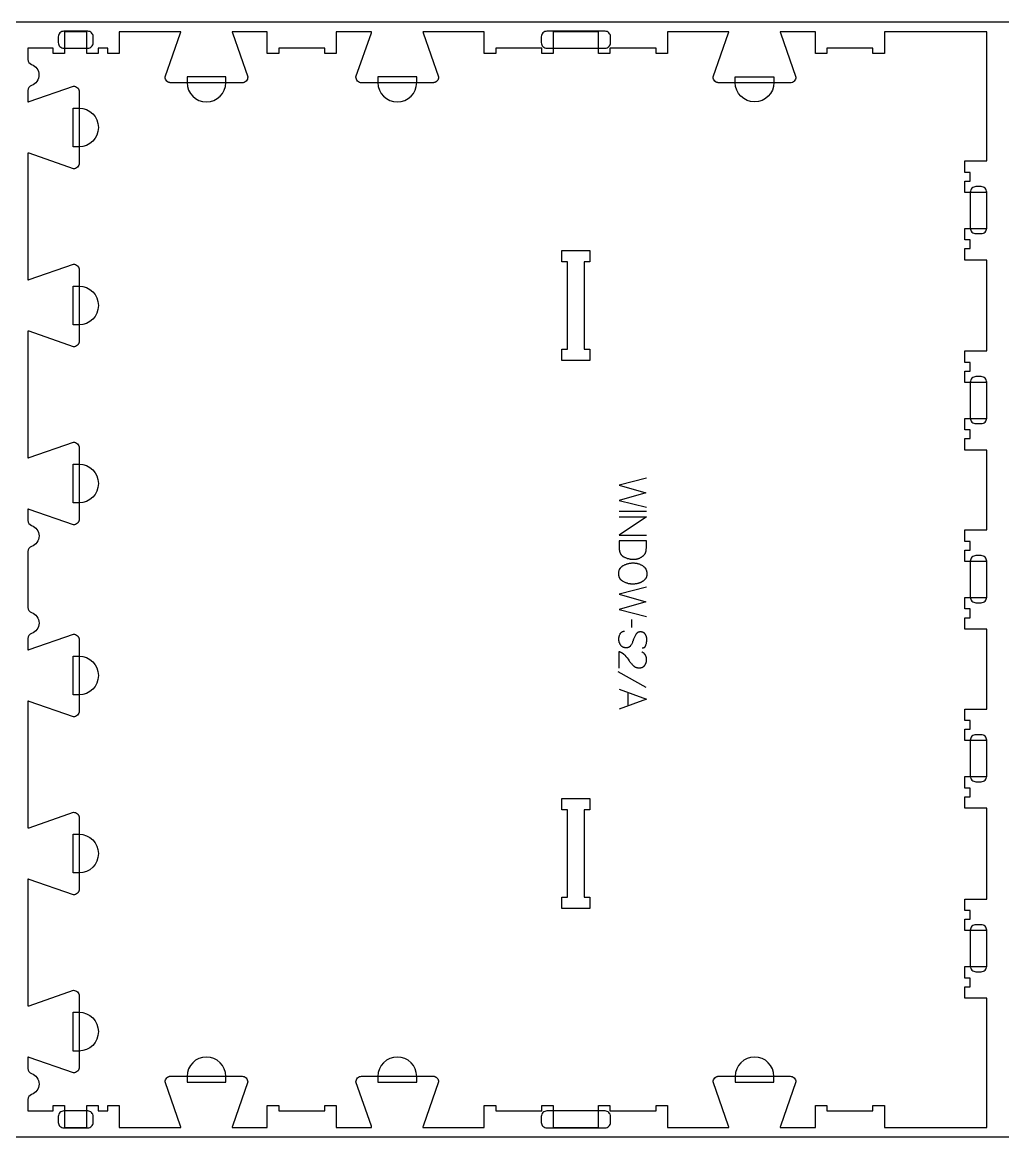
# Model space of a CAD drawing. Extents: x 0 to 4485, y 0 to 8771.
# Drawn here: x 1438 to 2512, y 2443 to 3663 of the extents above; entities that cross this region are included whole.
import ezdxf

# ---------------------------------------------------------------- set-up
doc = ezdxf.new("R2010")
doc.units = 0
for name, color, linetype in [('0_SHEET_SPRUCEPLY_2440X122', 1, 'CONTINUOUS'), ('1_ANYTOOL_1MMDEEP_LABELS_S', 2, 'CONTINUOUS'), ('3_ANYTOOL_CUTTHROUGH_INSID', 4, 'CONTINUOUS'), ('4_ANYTOOL_CUTTHROUGH_OUTSI', 5, 'CONTINUOUS'), ('5_ANYTOOL_HALF_MILL_9MM_IN', 3, 'CONTINUOUS')]:
    doc.layers.add(name, color=color, linetype=linetype)

msp = doc.modelspace()

# ---------------------------------------------------------------- linework, layer by layer
at = {"layer": '0_SHEET_SPRUCEPLY_2440X122'}
msp.add_lwpolyline([(371.7, 3662.6), (371.7, 2442.6), (2811.7, 2442.6), (2811.7, 3662.6)], close=True, dxfattribs=at)
at = {"layer": '1_ANYTOOL_1MMDEEP_LABELS_S', "color": 2}
for points in [[(2121.7, 3163.7), (2091.7, 3156), (2120.8, 3147.6), (2091.7, 3139.1), (2121.7, 3131.6)], [(2121.7, 3127.2), (2091.7, 3127.2)], [(2091.7, 3121.2), (2121.7, 3121.2), (2091.7, 3101.2), (2121.7, 3101.2)], [(2121.7, 3044.3), (2091.7, 3036.6), (2120.8, 3028.2), (2091.7, 3019.7), (2121.7, 3012.2)], [(2105.6, 3000), (2105.5, 3008.8)], [(2117.1, 2977.7), (2117.3, 2977.7), (2117.4, 2977.7), (2117.5, 2977.8), (2117.6, 2977.8), (2117.7, 2977.8), (2117.8, 2977.8), (2117.9, 2977.8), (2117.9, 2977.8), (2118, 2977.8), (2118.1, 2977.8), (2118.2, 2977.9), (2118.3, 2977.9), (2118.4, 2977.9), (2118.4, 2977.9), (2118.5, 2977.9), (2118.6, 2978), (2118.7, 2978), (2118.8, 2978), (2118.8, 2978.1), (2118.9, 2978.1), (2119, 2978.1), (2119.1, 2978.2), (2119.1, 2978.2), (2119.2, 2978.2), (2119.3, 2978.3), (2119.3, 2978.3), (2119.4, 2978.4), (2119.5, 2978.4), (2119.5, 2978.5), (2119.6, 2978.5), (2119.7, 2978.6), (2119.7, 2978.6), (2119.8, 2978.7), (2119.8, 2978.7), (2119.9, 2978.8), (2120, 2978.8), (2120, 2978.9), (2120.1, 2979), (2120.1, 2979), (2120.2, 2979.1), (2120.2, 2979.2), (2120.3, 2979.2), (2120.3, 2979.3), (2120.4, 2979.4), (2120.4, 2979.4), (2120.5, 2979.5), (2120.5, 2979.6), (2120.6, 2979.7), (2120.6, 2979.7), (2120.7, 2979.8), (2120.7, 2979.9), (2120.8, 2980.1), (2120.9, 2980.3), (2120.9, 2980.4), (2121, 2980.6), (2121.1, 2980.8), (2121.1, 2981), (2121.3, 2981.8), (2121.5, 2982.6), (2121.7, 2983.4), (2121.8, 2984.2), (2121.9, 2984.6), (2121.9, 2984.9), (2122, 2985.3), (2122, 2985.7), (2122, 2986.1), (2122, 2986.4), (2122.1, 2986.8), (2122.1, 2987.1), (2122.1, 2987.3), (2122.1, 2987.5), (2122, 2987.7), (2122, 2987.9), (2122, 2988.1), (2122, 2988.3), (2122, 2988.5), (2122, 2988.7), (2121.9, 2988.8), (2121.9, 2989), (2121.8, 2989.2), (2121.8, 2989.4), (2121.8, 2989.6), (2121.7, 2989.7), (2121.7, 2989.9), (2121.6, 2990.1), (2121.6, 2990.3), (2121.5, 2990.4), (2121.4, 2990.6), (2121.4, 2990.8), (2121.3, 2991), (2121.2, 2991.1), (2121.1, 2991.3), (2121, 2991.5), (2121, 2991.6), (2120.9, 2991.8), (2120.8, 2992), (2120.7, 2992.1), (2120.6, 2992.3), (2120.5, 2992.4), (2120.4, 2992.6), (2120.2, 2992.7), (2120.1, 2992.9), (2120, 2993), (2119.9, 2993.2), (2119.8, 2993.3), (2119.6, 2993.5), (2119.5, 2993.6), (2119.4, 2993.7), (2119.2, 2993.8), (2119.1, 2993.9), (2119, 2994.1), (2118.8, 2994.2), (2118.7, 2994.3), (2118.5, 2994.4), (2118.3, 2994.4), (2118.2, 2994.5), (2118, 2994.6), (2117.9, 2994.7), (2117.7, 2994.8), (2117.5, 2994.8), (2117.4, 2994.9), (2117.2, 2994.9), (2117, 2995), (2116.8, 2995), (2116.6, 2995.1), (2116.4, 2995.1), (2116.3, 2995.1), (2116.1, 2995.2), (2115.9, 2995.2), (2115.7, 2995.2), (2115.5, 2995.2), (2115.2, 2995.2), (2115, 2995.2), (2114.8, 2995.2), (2114.6, 2995.2), (2114.4, 2995.2), (2114.2, 2995.2), (2114, 2995.2), (2113.8, 2995.1), (2113.6, 2995.1), (2113.4, 2995.1), (2113.2, 2995), (2113.1, 2995), (2112.9, 2994.9), (2112.7, 2994.8), (2112.6, 2994.8), (2112.5, 2994.8), (2112.4, 2994.7), (2112.4, 2994.7), (2112.3, 2994.6), (2112.2, 2994.6), (2112.1, 2994.6), (2112, 2994.5), (2112, 2994.5), (2111.9, 2994.4), (2111.8, 2994.4), (2111.7, 2994.3), (2111.7, 2994.3), (2111.6, 2994.2), (2111.5, 2994.2), (2111.4, 2994.1), (2111.4, 2994.1), (2111.3, 2994), (2111.2, 2994), (2111.2, 2993.9), (2111.1, 2993.8), (2111, 2993.8), (2111, 2993.7), (2110.9, 2993.6), (2110.8, 2993.5), (2110.6, 2993.4), (2110.5, 2993.2), (2110.4, 2993.1), (2110.3, 2992.9), (2110.2, 2992.7), (2110.1, 2992.6), (2110, 2992.4), (2109.6, 2991.7), (2109.2, 2991), (2108.8, 2990.2), (2108.5, 2989.4), (2108.1, 2988.7), (2107.8, 2987.9), (2107.5, 2987.1), (2107.2, 2986.2), (2106.9, 2985.4), (2106.5, 2984.6), (2106.2, 2983.8), (2105.8, 2983), (2105.5, 2982.3), (2105.1, 2981.6), (2104.7, 2980.9), (2104.2, 2980.2), (2104.1, 2980), (2104, 2979.9), (2103.9, 2979.7), (2103.8, 2979.6), (2103.8, 2979.6), (2103.7, 2979.5), (2103.7, 2979.4), (2103.6, 2979.3), (2103.5, 2979.3), (2103.5, 2979.2), (2103.4, 2979.1), (2103.3, 2979.1), (2103.3, 2979), (2103.2, 2979), (2103.1, 2978.9), (2103, 2978.8), (2103, 2978.8), (2102.9, 2978.7), (2102.8, 2978.7), (2102.7, 2978.6), (2102.7, 2978.6), (2102.6, 2978.5), (2102.5, 2978.5), (2102.4, 2978.4), (2102.3, 2978.4), (2102.3, 2978.4), (2102.2, 2978.3), (2102.1, 2978.3), (2102, 2978.2), (2101.9, 2978.2), (2101.8, 2978.2), (2101.8, 2978.1), (2101.7, 2978.1), (2101.6, 2978.1), (2101.5, 2978), (2101.4, 2978), (2101.3, 2978), (2101.1, 2977.9), (2100.9, 2977.9), (2100.7, 2977.9), (2100.5, 2977.8), (2100.3, 2977.8), (2100.1, 2977.8), (2099.9, 2977.8), (2099.7, 2977.8), (2099.5, 2977.8), (2099.3, 2977.8), (2099, 2977.8), (2098.8, 2977.8), (2098.6, 2977.8), (2098.3, 2977.8), (2098.1, 2977.9), (2097.9, 2977.9), (2097.7, 2977.9), (2097.5, 2978), (2097.3, 2978), (2097, 2978.1), (2096.8, 2978.2), (2096.6, 2978.2), (2096.5, 2978.3), (2096.3, 2978.4), (2096.1, 2978.5), (2095.9, 2978.5), (2095.7, 2978.6), (2095.5, 2978.7), (2095.4, 2978.8), (2095.2, 2978.9), (2095, 2979), (2094.9, 2979.2), (2094.7, 2979.3), (2094.6, 2979.4), (2094.4, 2979.5), (2094.3, 2979.7), (2094.1, 2979.8), (2094, 2980), (2093.9, 2980.1), (2093.7, 2980.3), (2093.6, 2980.4), (2093.5, 2980.6), (2093.4, 2980.8), (2093.2, 2981), (2093, 2981.3), (2092.8, 2981.7), (2092.6, 2982), (2092.4, 2982.4), (2092.3, 2982.8), (2092.1, 2983.2), (2092.1, 2983.4), (2092, 2983.6), (2091.9, 2983.7), (2091.9, 2983.9), (2091.8, 2984.1), (2091.8, 2984.3), (2091.7, 2984.5), (2091.7, 2984.7), (2091.6, 2984.9), (2091.6, 2985.1), (2091.5, 2985.3), (2091.5, 2985.5), (2091.5, 2985.7), (2091.5, 2985.9), (2091.4, 2986.3), (2091.4, 2986.7), (2091.4, 2987.1), (2091.4, 2987.6), (2091.4, 2988), (2091.4, 2988.4), (2091.5, 2988.8), (2091.5, 2989.2), (2091.6, 2989.6), (2091.7, 2989.9), (2091.7, 2990.3), (2091.8, 2990.7), (2092, 2991.1), (2092.1, 2991.4), (2092.2, 2991.8), (2092.4, 2992.2), (2092.6, 2992.5), (2092.7, 2992.9), (2092.9, 2993.2), (2093, 2993.4), (2093.1, 2993.5), (2093.2, 2993.7), (2093.3, 2993.9), (2093.5, 2994), (2093.6, 2994.1), (2093.7, 2994.3), (2093.8, 2994.4), (2093.9, 2994.5), (2094.1, 2994.7), (2094.2, 2994.8), (2094.3, 2994.9), (2094.4, 2994.9), (2094.5, 2995), (2094.5, 2995), (2094.6, 2995.1), (2094.7, 2995.1), (2094.7, 2995.2), (2094.8, 2995.2), (2094.9, 2995.3), (2095, 2995.3), (2095, 2995.4), (2095.1, 2995.4), (2095.2, 2995.4), (2095.3, 2995.5), (2095.3, 2995.5), (2095.4, 2995.5), (2095.5, 2995.6), (2095.6, 2995.6), (2095.6, 2995.6), (2095.7, 2995.7), (2095.8, 2995.7), (2096, 2995.7), (2096.1, 2995.8), (2096.3, 2995.8), (2096.5, 2995.9), (2096.7, 2995.9), (2096.8, 2995.9), (2097, 2995.9), (2097.2, 2995.9), (2097.4, 2996), (2097.6, 2996)], [(2091.8, 2955.4), (2091.8, 2973.7), (2092.3, 2973.6), (2092.5, 2973.5), (2092.7, 2973.4), (2092.9, 2973.3), (2093.1, 2973.2), (2093.4, 2973.1), (2093.6, 2973), (2093.8, 2972.9), (2094, 2972.8), (2094.2, 2972.7), (2094.4, 2972.6), (2094.6, 2972.5), (2094.8, 2972.4), (2095, 2972.3), (2095.2, 2972.1), (2095.4, 2972), (2095.6, 2971.9), (2095.8, 2971.7), (2095.9, 2971.6), (2096.1, 2971.5), (2096.3, 2971.3), (2096.5, 2971.2), (2096.6, 2971), (2096.8, 2970.9), (2097, 2970.7), (2097.2, 2970.5), (2097.3, 2970.4), (2097.5, 2970.2), (2097.6, 2970), (2098, 2969.7), (2099.2, 2968.2), (2100.4, 2966.7), (2101.5, 2965.2), (2102.6, 2963.7), (2103.2, 2962.9), (2103.8, 2962.2), (2104.4, 2961.5), (2104.9, 2960.8), (2105.5, 2960.1), (2106.1, 2959.5), (2106.7, 2958.8), (2107.4, 2958.2), (2107.5, 2958.1), (2107.7, 2958), (2107.8, 2957.8), (2108, 2957.7), (2108.2, 2957.6), (2108.3, 2957.4), (2108.5, 2957.3), (2108.7, 2957.2), (2108.9, 2957.1), (2109, 2957), (2109.2, 2956.9), (2109.4, 2956.8), (2109.6, 2956.7), (2109.8, 2956.6), (2109.9, 2956.6), (2110.1, 2956.5), (2110.3, 2956.4), (2110.5, 2956.3), (2110.7, 2956.3), (2110.9, 2956.2), (2111.1, 2956.2), (2111.3, 2956.1), (2111.5, 2956.1), (2111.7, 2956), (2112, 2956), (2112.2, 2956), (2112.4, 2955.9), (2112.6, 2955.9), (2112.8, 2955.9), (2113, 2955.9), (2113.3, 2955.9), (2113.5, 2955.9), (2113.7, 2955.9), (2114, 2955.9), (2114.2, 2955.9), (2114.5, 2955.9), (2114.7, 2955.9), (2114.9, 2956), (2115.2, 2956), (2115.4, 2956), (2115.6, 2956.1), (2115.8, 2956.1), (2116, 2956.2), (2116.2, 2956.2), (2116.4, 2956.3), (2116.6, 2956.4), (2116.8, 2956.4), (2117, 2956.5), (2117.2, 2956.6), (2117.4, 2956.7), (2117.6, 2956.8), (2117.8, 2956.9), (2117.9, 2957), (2118.1, 2957.1), (2118.3, 2957.2), (2118.5, 2957.3), (2118.6, 2957.4), (2118.8, 2957.6), (2118.9, 2957.7), (2119.1, 2957.8), (2119.2, 2958), (2119.4, 2958.1), (2119.5, 2958.3), (2119.6, 2958.4), (2119.8, 2958.6), (2119.9, 2958.7), (2120, 2958.9), (2120.1, 2959.1), (2120.2, 2959.2), (2120.3, 2959.4), (2120.4, 2959.6), (2120.5, 2959.8), (2120.6, 2959.9), (2120.7, 2960.1), (2120.8, 2960.3), (2120.9, 2960.5), (2121, 2960.7), (2121.1, 2960.9), (2121.1, 2961.1), (2121.2, 2961.3), (2121.3, 2961.5), (2121.3, 2961.7), (2121.4, 2961.9), (2121.4, 2962.1), (2121.5, 2962.3), (2121.5, 2962.5), (2121.6, 2962.7), (2121.6, 2963), (2121.6, 2963.2), (2121.6, 2963.4), (2121.7, 2963.6), (2121.7, 2963.9), (2121.7, 2964.1), (2121.7, 2964.3), (2121.7, 2964.8), (2121.7, 2965.2), (2121.7, 2965.5), (2121.7, 2965.9), (2121.6, 2966.2), (2121.6, 2966.6), (2121.5, 2966.9), (2121.5, 2967.2), (2121.4, 2967.5), (2121.3, 2967.9), (2121.3, 2968), (2121.2, 2968.2), (2121.2, 2968.3), (2121.1, 2968.5), (2121.1, 2968.6), (2121, 2968.8), (2120.9, 2968.9), (2120.9, 2969.1), (2120.8, 2969.2), (2120.7, 2969.3), (2120.7, 2969.5), (2120.6, 2969.6), (2120.5, 2969.7), (2120.4, 2969.9), (2120.4, 2970), (2120.3, 2970.1), (2120.2, 2970.3), (2120.1, 2970.4), (2120, 2970.5), (2119.9, 2970.6), (2119.8, 2970.8), (2119.7, 2970.9), (2119.6, 2971), (2119.5, 2971.1), (2119.4, 2971.2), (2119.3, 2971.4), (2119.2, 2971.5), (2119.1, 2971.6), (2119, 2971.7), (2118.9, 2971.8), (2118.7, 2971.9), (2118.6, 2972), (2118.4, 2972.2), (2118.1, 2972.4), (2117.8, 2972.6), (2117.5, 2972.8), (2117.2, 2973), (2116.9, 2973.1), (2116.6, 2973.3)], [(2121.2, 2934.2), (2090.5, 2951.4)], [(2091.7, 2932.5), (2121.7, 2921.6), (2091.7, 2910.5)], [(2101.3, 2929), (2101.3, 2914.1)]]:
    msp.add_lwpolyline(points, dxfattribs=at)
for points in [[(2121.7, 3095.1), (2091.7, 3095.1), (2091.8, 3086.6), (2091.8, 3086.2), (2091.8, 3085.8), (2091.9, 3085.4), (2091.9, 3085), (2092, 3084.6), (2092, 3084.3), (2092.1, 3083.9), (2092.2, 3083.5), (2092.2, 3083.2), (2092.3, 3082.8), (2092.4, 3082.5), (2092.6, 3082.2), (2092.7, 3081.9), (2092.7, 3081.7), (2092.8, 3081.6), (2092.9, 3081.4), (2093, 3081.3), (2093, 3081.1), (2093.1, 3081), (2093.2, 3080.8), (2093.3, 3080.7), (2093.3, 3080.5), (2093.4, 3080.4), (2093.5, 3080.3), (2093.6, 3080.1), (2093.7, 3080), (2093.8, 3079.9), (2093.9, 3079.7), (2094, 3079.6), (2094.1, 3079.5), (2094.2, 3079.4), (2094.3, 3079.3), (2094.4, 3079.1), (2094.5, 3079), (2094.7, 3078.9), (2094.8, 3078.8), (2094.9, 3078.7), (2095, 3078.6), (2095.1, 3078.5), (2095.3, 3078.4), (2095.4, 3078.3), (2095.5, 3078.2), (2095.7, 3078.1), (2095.8, 3078), (2095.9, 3077.9), (2096.2, 3077.7), (2096.5, 3077.5), (2096.8, 3077.3), (2097.4, 3077), (2098.1, 3076.7), (2098.7, 3076.5), (2099.3, 3076.2), (2100, 3076), (2100.6, 3075.7), (2101.3, 3075.6), (2101.9, 3075.4), (2102.6, 3075.2), (2103.3, 3075.1), (2103.9, 3075), (2104.6, 3074.9), (2105.3, 3074.8), (2106, 3074.8), (2106.7, 3074.7), (2107.4, 3074.7), (2108, 3074.7), (2108.6, 3074.8), (2109.2, 3074.8), (2109.8, 3074.9), (2110.3, 3075), (2110.6, 3075), (2110.9, 3075.1), (2111.2, 3075.1), (2111.5, 3075.2), (2111.7, 3075.3), (2112, 3075.3), (2112.3, 3075.4), (2112.6, 3075.5), (2112.8, 3075.6), (2113.1, 3075.7), (2113.4, 3075.8), (2113.6, 3075.9), (2113.9, 3076), (2114.2, 3076.1), (2114.7, 3076.4), (2115.2, 3076.6), (2115.7, 3076.9), (2116.2, 3077.2), (2116.5, 3077.4), (2116.8, 3077.6), (2117.1, 3077.8), (2117.4, 3078), (2117.7, 3078.2), (2117.9, 3078.4), (2118.2, 3078.6), (2118.4, 3078.9), (2118.7, 3079.1), (2118.9, 3079.3), (2119.1, 3079.5), (2119.3, 3079.8), (2119.5, 3080), (2119.7, 3080.2), (2119.9, 3080.5), (2120, 3080.7), (2120.2, 3081), (2120.3, 3081.2), (2120.5, 3081.5), (2120.6, 3081.7), (2120.7, 3082), (2120.8, 3082.3), (2120.9, 3082.5), (2121, 3082.8), (2121.1, 3083.1), (2121.2, 3083.4), (2121.3, 3083.7), (2121.3, 3083.9), (2121.4, 3084.2), (2121.4, 3084.5), (2121.4, 3084.8), (2121.4, 3085.1), (2121.5, 3087.6), (2121.6, 3090), (2121.7, 3092.6)], [(2122.1, 3058.7), (2122.1, 3058.3), (2122, 3057.9), (2122, 3057.6), (2122, 3057.2), (2121.9, 3057), (2121.9, 3056.9), (2121.9, 3056.7), (2121.9, 3056.5), (2121.8, 3056.4), (2121.8, 3056.2), (2121.7, 3056), (2121.7, 3055.9), (2121.6, 3055.7), (2121.6, 3055.6), (2121.5, 3055.4), (2121.5, 3055.3), (2121.4, 3055.1), (2121.4, 3055), (2121.3, 3054.8), (2121.2, 3054.7), (2121.2, 3054.5), (2121.1, 3054.4), (2121, 3054.2), (2120.9, 3054.1), (2120.8, 3054), (2120.8, 3053.8), (2120.7, 3053.7), (2120.6, 3053.6), (2120.4, 3053.3), (2120.2, 3053), (2120, 3052.8), (2119.8, 3052.6), (2119.6, 3052.3), (2119.4, 3052.1), (2119.1, 3051.9), (2118.9, 3051.6), (2118.7, 3051.4), (2118.4, 3051.2), (2118.2, 3051), (2117.9, 3050.8), (2117.7, 3050.6), (2117.4, 3050.5), (2117.1, 3050.3), (2116.8, 3050.1), (2116.5, 3049.9), (2116.3, 3049.8), (2116, 3049.6), (2115.7, 3049.5), (2115.4, 3049.3), (2115.1, 3049.2), (2114.8, 3049.1), (2114.4, 3048.9), (2114.1, 3048.8), (2113.8, 3048.7), (2113.5, 3048.6), (2113.2, 3048.5), (2112.8, 3048.4), (2112.5, 3048.3), (2112.2, 3048.2), (2111.8, 3048.1), (2111.1, 3048), (2110.5, 3047.9), (2109.8, 3047.8), (2109.1, 3047.7), (2108.5, 3047.6), (2107.8, 3047.6), (2107.2, 3047.5), (2106.5, 3047.5), (2105.9, 3047.5), (2105.3, 3047.6), (2104.6, 3047.6), (2104, 3047.7), (2103.4, 3047.8), (2102.7, 3047.9), (2102.1, 3048), (2101.4, 3048.2), (2100.8, 3048.4), (2100.2, 3048.6), (2099.5, 3048.8), (2098.9, 3049.1), (2098.3, 3049.3), (2097.6, 3049.6), (2097, 3049.9), (2096.3, 3050.3), (2096, 3050.5), (2095.7, 3050.6), (2095.4, 3050.8), (2095.2, 3051), (2094.9, 3051.2), (2094.6, 3051.4), (2094.4, 3051.6), (2094.1, 3051.9), (2094, 3052), (2093.9, 3052.1), (2093.8, 3052.2), (2093.7, 3052.3), (2093.6, 3052.4), (2093.4, 3052.6), (2093.3, 3052.7), (2093.2, 3052.8), (2093.1, 3052.9), (2093, 3053.1), (2093, 3053.2), (2092.9, 3053.3), (2092.8, 3053.4), (2092.7, 3053.6), (2092.6, 3053.7), (2092.5, 3053.8), (2092.4, 3054), (2092.4, 3054.1), (2092.3, 3054.3), (2092.2, 3054.4), (2092.2, 3054.5), (2092.1, 3054.7), (2092, 3054.8), (2092, 3055), (2091.9, 3055.1), (2091.9, 3055.3), (2091.8, 3055.4), (2091.7, 3055.6), (2091.7, 3055.9), (2091.6, 3056.2), (2091.5, 3056.5), (2091.4, 3056.9), (2091.4, 3057.2), (2091.3, 3057.6), (2091.3, 3057.9), (2091.3, 3058.3), (2091.3, 3058.6), (2091.2, 3059), (2091.3, 3059.4), (2091.3, 3059.8), (2091.3, 3060.1), (2091.3, 3060.5), (2091.4, 3060.8), (2091.4, 3061.2), (2091.5, 3061.5), (2091.6, 3061.9), (2091.7, 3062.2), (2091.8, 3062.5), (2091.8, 3062.7), (2091.9, 3062.8), (2091.9, 3063), (2092, 3063.1), (2092, 3063.3), (2092.1, 3063.5), (2092.2, 3063.6), (2092.2, 3063.7), (2092.3, 3063.9), (2092.4, 3064), (2092.5, 3064.2), (2092.5, 3064.3), (2092.6, 3064.5), (2092.7, 3064.6), (2092.8, 3064.7), (2092.9, 3064.9), (2093, 3065), (2093.1, 3065.1), (2093.2, 3065.3), (2093.3, 3065.4), (2093.4, 3065.5), (2093.5, 3065.6), (2093.6, 3065.8), (2093.7, 3065.9), (2093.8, 3066), (2093.9, 3066.1), (2094, 3066.2), (2094.2, 3066.3), (2094.3, 3066.5), (2094.4, 3066.6), (2094.7, 3066.8), (2094.9, 3067), (2095.2, 3067.2), (2095.5, 3067.4), (2095.8, 3067.6), (2096.1, 3067.8), (2096.4, 3067.9), (2097.1, 3068.3), (2097.7, 3068.6), (2098.4, 3068.9), (2099, 3069.1), (2099.7, 3069.4), (2100.3, 3069.6), (2101, 3069.8), (2101.6, 3070), (2102.3, 3070.2), (2102.9, 3070.3), (2103.6, 3070.4), (2104.2, 3070.5), (2104.9, 3070.6), (2105.5, 3070.7), (2106.2, 3070.7), (2106.8, 3070.7), (2107.5, 3070.7), (2108.2, 3070.7), (2108.9, 3070.6), (2109.6, 3070.5), (2110.3, 3070.4), (2110.9, 3070.3), (2111.6, 3070.1), (2112.2, 3070), (2112.9, 3069.8), (2113.5, 3069.6), (2114.2, 3069.3), (2114.8, 3069.1), (2115.4, 3068.8), (2116, 3068.5), (2116.6, 3068.2), (2117.2, 3067.8), (2117.5, 3067.6), (2117.8, 3067.4), (2118.1, 3067.2), (2118.4, 3067), (2118.6, 3066.8), (2118.9, 3066.6), (2119.1, 3066.4), (2119.4, 3066.2), (2119.5, 3066), (2119.6, 3065.9), (2119.7, 3065.8), (2119.8, 3065.7), (2119.9, 3065.5), (2120, 3065.4), (2120.1, 3065.3), (2120.2, 3065.2), (2120.3, 3065), (2120.4, 3064.9), (2120.5, 3064.8), (2120.5, 3064.6), (2120.6, 3064.5), (2120.7, 3064.4), (2120.8, 3064.2), (2120.9, 3064.1), (2120.9, 3063.9), (2121, 3063.8), (2121.1, 3063.5), (2121.3, 3063.2), (2121.4, 3062.9), (2121.5, 3062.6), (2121.6, 3062.2), (2121.7, 3061.9), (2121.8, 3061.6), (2121.8, 3061.2), (2121.9, 3060.9), (2121.9, 3060.5), (2122, 3060.2), (2122, 3059.8), (2122, 3059.4), (2122.1, 3059)]]:
    msp.add_lwpolyline(points, close=True, dxfattribs=at)
at = {"layer": '3_ANYTOOL_CUTTHROUGH_INSID', "color": 4}
for points in [[(2059.4, 3292.3), (2029.1, 3292.3), (2029.1, 3304.8), (2035.1, 3304.8), (2035.1, 3400.3), (2029.1, 3400.3), (2029.1, 3412.8), (2059.6, 3412.8), (2059.6, 3400.3), (2053.6, 3400.3), (2053.6, 3304.8), (2059.6, 3304.8), (2059.6, 3292.3)], [(2029.1, 2800.3), (2029.1, 2812.8), (2059.6, 2812.8), (2059.6, 2800.3), (2053.6, 2800.3), (2053.6, 2704.8), (2059.6, 2704.8), (2059.6, 2692.3), (2029.1, 2692.3), (2029.1, 2704.8), (2035.1, 2704.8), (2035.1, 2800.3)]]:
    msp.add_lwpolyline(points, close=True, dxfattribs=at)
at = {"layer": '4_ANYTOOL_CUTTHROUGH_OUTSI', "color": 5}
msp.add_lwpolyline([(1600.9, 3596.3), (1600.8, 3596.3), (1600.6, 3596.3), (1600.5, 3596.4), (1600.3, 3596.4), (1600.2, 3596.4), (1600, 3596.4), (1599.9, 3596.4), (1599.7, 3596.5), (1599.6, 3596.5), (1599.4, 3596.5), (1599.3, 3596.6), (1599.1, 3596.6), (1599, 3596.7), (1598.8, 3596.7), (1598.7, 3596.8), (1598.5, 3596.8), (1598.4, 3596.9), (1598.3, 3596.9), (1598.1, 3597), (1598, 3597.1), (1597.8, 3597.2), (1597.7, 3597.2), (1597.6, 3597.3), (1597.5, 3597.4), (1597.3, 3597.5), (1597.2, 3597.6), (1597.1, 3597.7), (1597, 3597.8), (1596.8, 3597.9), (1596.7, 3598), (1596.6, 3598.1), (1596.5, 3598.2, -0.198912), (1594.7, 3602.6), (1594.7, 3602.6), (1594.7, 3602.7), (1611.6, 3651), (1611.6, 3651, 0.061485), (1611.8, 3652.3), (1544.6, 3652.3), (1544.6, 3628.3), (1532.1, 3628.3), (1532.1, 3634.3), (1521.6, 3634.3), (1521.6, 3628.3), (1509.1, 3628.3), (1509.1, 3652.3), (1484.6, 3652.3), (1484.6, 3628.3), (1472.1, 3628.3), (1472.1, 3634.3), (1444.6, 3634.3), (1444.6, 3621.9), (1444.6, 3621.9, 0.317837), (1448.5, 3616.5, -0.317837), (1456.6, 3605, -0.317837), (1448.5, 3593.4, 0.317837), (1444.6, 3588), (1444.6, 3575.6, 0.061485), (1446, 3575.8), (1494.3, 3592.7), (1494.4, 3592.7), (1494.4, 3592.7, -0.198912), (1498.8, 3590.9), (1498.9, 3590.8), (1499, 3590.7), (1499.1, 3590.6), (1499.2, 3590.5), (1499.3, 3590.3), (1499.4, 3590.2), (1499.5, 3590.1), (1499.6, 3590), (1499.7, 3589.8), (1499.7, 3589.7), (1499.8, 3589.6), (1499.9, 3589.4), (1500, 3589.3), (1500, 3589.2), (1500.1, 3589), (1500.2, 3588.9), (1500.2, 3588.7), (1500.3, 3588.6), (1500.3, 3588.4), (1500.4, 3588.3), (1500.4, 3588.2), (1500.5, 3588), (1500.5, 3587.9), (1500.5, 3587.7), (1500.5, 3587.5), (1500.6, 3587.4), (1500.6, 3587.2), (1500.6, 3587.1), (1500.6, 3586.9), (1500.6, 3586.8), (1500.6, 3586.6), (1500.6, 3586.5), (1500.6, 3508.5, -0.414214), (1494.4, 3502.2), (1494.3, 3502.2), (1494.3, 3502.3), (1446, 3519.2), (1446, 3519.2, 0.061485), (1444.6, 3519.4), (1444.6, 3380.7, 0.061485), (1446, 3380.9), (1494.3, 3397.8), (1494.4, 3397.8), (1494.4, 3397.8, -0.198912), (1498.8, 3396), (1498.9, 3395.9), (1499, 3395.8), (1499.1, 3395.7), (1499.2, 3395.6), (1499.3, 3395.4), (1499.4, 3395.3), (1499.5, 3395.2), (1499.6, 3395.1), (1499.7, 3394.9), (1499.7, 3394.8), (1499.8, 3394.7), (1499.9, 3394.5), (1500, 3394.4), (1500, 3394.3), (1500.1, 3394.1), (1500.2, 3394), (1500.2, 3393.8), (1500.3, 3393.7), (1500.3, 3393.5), (1500.4, 3393.4), (1500.4, 3393.3), (1500.5, 3393.1), (1500.5, 3393), (1500.5, 3392.8), (1500.5, 3392.6), (1500.6, 3392.5), (1500.6, 3392.3), (1500.6, 3392.2), (1500.6, 3392), (1500.6, 3391.9), (1500.6, 3391.7), (1500.6, 3391.6), (1500.6, 3313.6), (1500.6, 3313.4), (1500.6, 3313.3), (1500.6, 3313.1), (1500.6, 3313), (1500.6, 3312.8), (1500.6, 3312.7), (1500.5, 3312.5), (1500.5, 3312.4), (1500.5, 3312.2), (1500.5, 3312.1), (1500.4, 3311.9), (1500.4, 3311.8), (1500.3, 3311.6), (1500.3, 3311.5), (1500.2, 3311.3), (1500.2, 3311.2), (1500.1, 3311.1), (1500, 3310.9), (1500, 3310.8), (1499.9, 3310.6), (1499.8, 3310.5), (1499.7, 3310.4), (1499.7, 3310.2), (1499.6, 3310.1), (1499.5, 3310), (1499.4, 3309.9), (1499.3, 3309.7), (1499.2, 3309.6), (1499.1, 3309.5), (1499, 3309.4), (1498.9, 3309.3), (1498.8, 3309.2, -0.198912), (1494.4, 3307.3), (1494.3, 3307.3), (1494.3, 3307.4), (1446, 3324.3), (1446, 3324.3, 0.061485), (1444.6, 3324.5), (1444.6, 3185.8, 0.061485), (1446, 3186), (1494.3, 3202.9), (1494.4, 3202.9), (1494.4, 3202.9, -0.414214), (1500.6, 3196.7), (1500.6, 3118.7), (1500.6, 3118.5), (1500.6, 3118.4), (1500.6, 3118.2), (1500.6, 3118.1), (1500.6, 3117.9), (1500.6, 3117.8), (1500.5, 3117.6), (1500.5, 3117.5), (1500.5, 3117.3), (1500.5, 3117.2), (1500.4, 3117), (1500.4, 3116.9), (1500.3, 3116.7), (1500.3, 3116.6), (1500.2, 3116.4), (1500.2, 3116.3), (1500.1, 3116.2), (1500, 3116), (1500, 3115.9), (1499.9, 3115.7), (1499.8, 3115.6), (1499.7, 3115.5), (1499.7, 3115.3), (1499.6, 3115.2), (1499.5, 3115.1), (1499.4, 3115), (1499.3, 3114.8), (1499.2, 3114.7), (1499.1, 3114.6), (1499, 3114.5), (1498.9, 3114.4), (1498.8, 3114.3, -0.198912), (1494.4, 3112.4), (1494.3, 3112.4), (1494.3, 3112.5), (1446, 3129.4), (1446, 3129.4, 0.061485), (1444.6, 3129.6), (1444.6, 3117.2, 0.317837), (1448.5, 3111.8, -0.707107), (1448.5, 3088.7, 0.317837), (1444.6, 3083.2), (1444.6, 3021.9, 0.317837), (1448.5, 3016.5, -0.707107), (1448.5, 2993.4, 0.317837), (1444.6, 2988), (1444.6, 2975.6, 0.061485), (1446, 2975.8), (1494.3, 2992.7), (1494.4, 2992.7), (1494.4, 2992.7, -0.198912), (1498.8, 2990.9), (1498.9, 2990.8), (1499, 2990.7), (1499.1, 2990.6), (1499.2, 2990.5), (1499.3, 2990.3), (1499.4, 2990.2), (1499.5, 2990.1), (1499.6, 2990), (1499.7, 2989.8), (1499.7, 2989.7), (1499.8, 2989.6), (1499.9, 2989.4), (1500, 2989.3), (1500, 2989.2), (1500.1, 2989), (1500.2, 2988.9), (1500.2, 2988.7), (1500.3, 2988.6), (1500.3, 2988.4), (1500.4, 2988.3), (1500.4, 2988.2), (1500.5, 2988), (1500.5, 2987.9), (1500.5, 2987.7), (1500.5, 2987.5), (1500.6, 2987.4), (1500.6, 2987.2), (1500.6, 2987.1), (1500.6, 2986.9), (1500.6, 2986.8), (1500.6, 2986.6), (1500.6, 2986.5), (1500.6, 2908.5, -0.414214), (1494.4, 2902.2), (1494.3, 2902.2), (1494.3, 2902.3), (1446, 2919.2), (1446, 2919.2, 0.061485), (1444.6, 2919.4), (1444.6, 2780.7, 0.061485), (1446, 2780.9), (1494.3, 2797.8), (1494.4, 2797.8), (1494.4, 2797.8, -0.198912), (1498.8, 2796), (1498.9, 2795.9), (1499, 2795.8), (1499.1, 2795.7), (1499.2, 2795.6), (1499.3, 2795.4), (1499.4, 2795.3), (1499.5, 2795.2), (1499.6, 2795.1), (1499.7, 2794.9), (1499.7, 2794.8), (1499.8, 2794.7), (1499.9, 2794.5), (1500, 2794.4), (1500, 2794.3), (1500.1, 2794.1), (1500.2, 2794), (1500.2, 2793.8), (1500.3, 2793.7), (1500.3, 2793.5), (1500.4, 2793.4), (1500.4, 2793.3), (1500.5, 2793.1), (1500.5, 2793), (1500.5, 2792.8), (1500.5, 2792.6), (1500.6, 2792.5), (1500.6, 2792.3), (1500.6, 2792.2), (1500.6, 2792), (1500.6, 2791.9), (1500.6, 2791.7), (1500.6, 2791.6), (1500.6, 2713.6), (1500.6, 2713.4), (1500.6, 2713.3), (1500.6, 2713.1), (1500.6, 2713), (1500.6, 2712.8), (1500.6, 2712.7), (1500.5, 2712.5), (1500.5, 2712.4), (1500.5, 2712.2), (1500.5, 2712.1), (1500.4, 2711.9), (1500.4, 2711.8), (1500.3, 2711.6), (1500.3, 2711.5), (1500.2, 2711.3), (1500.2, 2711.2), (1500.1, 2711.1), (1500, 2710.9), (1500, 2710.8), (1499.9, 2710.6), (1499.8, 2710.5), (1499.7, 2710.4), (1499.7, 2710.2), (1499.6, 2710.1), (1499.5, 2710), (1499.4, 2709.9), (1499.3, 2709.7), (1499.2, 2709.6), (1499.1, 2709.5), (1499, 2709.4), (1498.9, 2709.3), (1498.8, 2709.2, -0.198912), (1494.4, 2707.3), (1494.3, 2707.3), (1494.3, 2707.4), (1446, 2724.3), (1446, 2724.3, 0.061485), (1444.6, 2724.5), (1444.6, 2585.8, 0.061485), (1446, 2586), (1494.3, 2602.9), (1494.4, 2602.9), (1494.4, 2602.9, -0.414214), (1500.6, 2596.7), (1500.6, 2518.7), (1500.6, 2518.5), (1500.6, 2518.4), (1500.6, 2518.2), (1500.6, 2518.1), (1500.6, 2517.9), (1500.6, 2517.8), (1500.5, 2517.6), (1500.5, 2517.5), (1500.5, 2517.3), (1500.5, 2517.2), (1500.4, 2517), (1500.4, 2516.9), (1500.3, 2516.7), (1500.3, 2516.6), (1500.2, 2516.4), (1500.2, 2516.3), (1500.1, 2516.2), (1500, 2516), (1500, 2515.9), (1499.9, 2515.7), (1499.8, 2515.6), (1499.7, 2515.5), (1499.7, 2515.3), (1499.6, 2515.2), (1499.5, 2515.1), (1499.4, 2515), (1499.3, 2514.8), (1499.2, 2514.7), (1499.1, 2514.6), (1499, 2514.5), (1498.9, 2514.4), (1498.8, 2514.3, -0.198912), (1494.4, 2512.4), (1494.3, 2512.4), (1494.3, 2512.5), (1446, 2529.4), (1446, 2529.4, 0.061485), (1444.6, 2529.6), (1444.6, 2517.2, 0.317837), (1448.5, 2511.8, -0.707107), (1448.5, 2488.7, 0.317837), (1444.6, 2483.2), (1444.6, 2470.8), (1472.1, 2470.8), (1472.1, 2476.8), (1484.6, 2476.8), (1484.6, 2452.8), (1509.1, 2452.8), (1509.1, 2476.8), (1521.6, 2476.8), (1521.6, 2470.8), (1532.1, 2470.8), (1532.1, 2476.8), (1544.6, 2476.8), (1544.6, 2452.8), (1611.8, 2452.8), (1611.8, 2452.8, 0.061485), (1611.6, 2454.2), (1594.7, 2502.5), (1594.7, 2502.6), (1594.7, 2502.6), (1594.7, 2502.6, -0.198912), (1596.5, 2507), (1596.6, 2507.1), (1596.7, 2507.2), (1596.8, 2507.3), (1597, 2507.4), (1597.1, 2507.5), (1597.2, 2507.6), (1597.3, 2507.7), (1597.5, 2507.8), (1597.6, 2507.9), (1597.7, 2507.9), (1597.8, 2508), (1598, 2508.1), (1598.1, 2508.2), (1598.3, 2508.2), (1598.4, 2508.3), (1598.5, 2508.4), (1598.7, 2508.4), (1598.8, 2508.5), (1599, 2508.5), (1599.1, 2508.6), (1599.3, 2508.6), (1599.4, 2508.7), (1599.6, 2508.7), (1599.7, 2508.7), (1599.9, 2508.8), (1600, 2508.8), (1600.2, 2508.8), (1600.3, 2508.8), (1600.5, 2508.8), (1600.6, 2508.8), (1600.8, 2508.8), (1600.9, 2508.8), (1678.9, 2508.8, -0.414214), (1685.2, 2502.6), (1685.2, 2502.6), (1685.2, 2502.5), (1668.3, 2454.2), (1668.3, 2454.2, 0.061485), (1668, 2452.8), (1706.6, 2452.8), (1706.6, 2476.6), (1706.6, 2476.8), (1719.1, 2476.8), (1719.1, 2470.8), (1769.6, 2470.8), (1769.6, 2476.8), (1782.1, 2476.8), (1782.1, 2476.6), (1782.1, 2452.8), (1820.7, 2452.8), (1820.7, 2452.8, 0.061485), (1820.5, 2454.2), (1803.6, 2502.5), (1803.6, 2502.6), (1803.6, 2502.6), (1803.6, 2502.6, -0.414214), (1809.8, 2508.8), (1887.8, 2508.8), (1888, 2508.8), (1888.1, 2508.8), (1888.3, 2508.8), (1888.4, 2508.8), (1888.6, 2508.8), (1888.7, 2508.8), (1888.9, 2508.8), (1889, 2508.7), (1889.2, 2508.7), (1889.4, 2508.7), (1889.5, 2508.6), (1889.6, 2508.6), (1889.8, 2508.5), (1889.9, 2508.5), (1890.1, 2508.4), (1890.2, 2508.4), (1890.4, 2508.3), (1890.5, 2508.2), (1890.7, 2508.2), (1890.8, 2508.1), (1890.9, 2508), (1891.1, 2507.9), (1891.2, 2507.9), (1891.3, 2507.8), (1891.5, 2507.7), (1891.6, 2507.6), (1891.7, 2507.5), (1891.8, 2507.4), (1891.9, 2507.3), (1892, 2507.2), (1892.2, 2507.1), (1892.3, 2507, -0.198912), (1894.1, 2502.6), (1894.1, 2502.6), (1894.1, 2502.5), (1877.2, 2454.2), (1877.2, 2454.2, 0.061485), (1876.9, 2452.8), (1944.1, 2452.8), (1944.1, 2476.8), (1956.6, 2476.8), (1956.6, 2470.8), (2007.1, 2470.8), (2007.1, 2476.8), (2019.6, 2476.8), (2019.6, 2452.8), (2069.1, 2452.8), (2069.1, 2476.8), (2081.6, 2476.8), (2081.6, 2470.8), (2132.1, 2470.8), (2132.1, 2476.8), (2144.6, 2476.8), (2144.6, 2452.8), (2211.8, 2452.8), (2211.8, 2452.8, 0.061485), (2211.6, 2454.2), (2194.7, 2502.6), (2194.7, 2502.6), (2194.7, 2502.6, -0.198912), (2196.5, 2507), (2196.6, 2507.1), (2196.7, 2507.2), (2196.8, 2507.3), (2197, 2507.4), (2197.1, 2507.5), (2197.2, 2507.6), (2197.3, 2507.7), (2197.5, 2507.8), (2197.6, 2507.9), (2197.7, 2507.9), (2197.8, 2508), (2198, 2508.1), (2198.1, 2508.2), (2198.3, 2508.2), (2198.4, 2508.3), (2198.5, 2508.4), (2198.7, 2508.4), (2198.8, 2508.5), (2199, 2508.5), (2199.1, 2508.6), (2199.3, 2508.6), (2199.4, 2508.7), (2199.6, 2508.7), (2199.7, 2508.7), (2199.9, 2508.8), (2200, 2508.8), (2200.2, 2508.8), (2200.3, 2508.8), (2200.5, 2508.8), (2200.6, 2508.8), (2200.8, 2508.8), (2200.9, 2508.8), (2278.9, 2508.8, -0.414214), (2285.2, 2502.6), (2285.2, 2502.6), (2285.2, 2502.5), (2268.3, 2454.2), (2268.3, 2454.2, 0.061485), (2268, 2452.8), (2306.6, 2452.8), (2306.6, 2476.8), (2319.1, 2476.8), (2319.1, 2470.8), (2369.6, 2470.8), (2369.6, 2476.8), (2382.1, 2476.8), (2382.1, 2452.8), (2494.1, 2452.8), (2494.1, 2594.3), (2470.1, 2594.3), (2470.1, 2606.8), (2476.1, 2606.8), (2476.1, 2616.3), (2470.1, 2616.3), (2470.1, 2628.8), (2494.1, 2628.8), (2494.1, 2668.3), (2470.1, 2668.3), (2470.1, 2680.8), (2476.1, 2680.8), (2476.1, 2690.3), (2470.1, 2690.3), (2470.1, 2702.8), (2494.1, 2702.8), (2494.1, 2802.3), (2470.1, 2802.3), (2470.1, 2814.8), (2476.1, 2814.8), (2476.1, 2824.3), (2470.1, 2824.3), (2470.1, 2836.8), (2494.1, 2836.8), (2494.1, 2876.3), (2470.1, 2876.3), (2470.1, 2888.8), (2476.1, 2888.8), (2476.1, 2898.3), (2470.1, 2898.3), (2470.1, 2910.8), (2494.1, 2910.8), (2494.1, 2998.3), (2470.1, 2998.3), (2470.1, 3010.8), (2476.1, 3010.8), (2476.1, 3020.3), (2470.1, 3020.3), (2470.1, 3032.8), (2494.1, 3032.8), (2494.1, 3072.3), (2470.1, 3072.3), (2470.1, 3084.8), (2476.1, 3084.8), (2476.1, 3094.3), (2470.1, 3094.3), (2470.1, 3106.8), (2494.1, 3106.8), (2494.1, 3194.3), (2470.1, 3194.3), (2470.1, 3206.8), (2476.1, 3206.8), (2476.1, 3216.3), (2470.1, 3216.3), (2470.1, 3228.8), (2494.1, 3228.8), (2494.1, 3268.3), (2470.1, 3268.3), (2470.1, 3280.8), (2476.1, 3280.8), (2476.1, 3290.3), (2470.1, 3290.3), (2470.1, 3302.8), (2494.1, 3302.8), (2494.1, 3402.3), (2470.1, 3402.3), (2470.1, 3414.8), (2476.1, 3414.8), (2476.1, 3424.3), (2470.1, 3424.3), (2470.1, 3436.8), (2494.1, 3436.8), (2494.1, 3476.3), (2470.1, 3476.3), (2470.1, 3488.8), (2476.1, 3488.8), (2476.1, 3498.3), (2470.1, 3498.3), (2470.1, 3510.8), (2494.1, 3510.8), (2494.1, 3652.3), (2382.1, 3652.3), (2382.1, 3628.3), (2369.6, 3628.3), (2369.6, 3634.3), (2319.1, 3634.3), (2319.1, 3628.3), (2306.6, 3628.3), (2306.6, 3652.3), (2268, 3652.3), (2268, 3652.3, 0.061485), (2268.3, 3651), (2285.2, 3602.6), (2285.2, 3602.6), (2285.2, 3602.6, -0.414214), (2278.9, 3596.3), (2200.9, 3596.3), (2200.8, 3596.3), (2200.6, 3596.3), (2200.5, 3596.4), (2200.3, 3596.4), (2200.2, 3596.4), (2200, 3596.4), (2199.9, 3596.4), (2199.7, 3596.5), (2199.6, 3596.5), (2199.4, 3596.5), (2199.3, 3596.6), (2199.1, 3596.6), (2199, 3596.7), (2198.8, 3596.7), (2198.7, 3596.8), (2198.5, 3596.8), (2198.4, 3596.9), (2198.3, 3596.9), (2198.1, 3597), (2198, 3597.1), (2197.8, 3597.2), (2197.7, 3597.2), (2197.6, 3597.3), (2197.5, 3597.4), (2197.3, 3597.5), (2197.2, 3597.6), (2197.1, 3597.7), (2197, 3597.8), (2196.8, 3597.9), (2196.7, 3598), (2196.6, 3598.1), (2196.5, 3598.2, -0.198912), (2194.7, 3602.6), (2194.7, 3602.6), (2194.7, 3602.7), (2211.6, 3651), (2211.6, 3651, 0.061485), (2211.8, 3652.3), (2194.4, 3652.3), (2144.6, 3652.3), (2144.6, 3628.3), (2132.1, 3628.3), (2132.1, 3634.3), (2081.6, 3634.3), (2081.6, 3628.3), (2069.1, 3628.3), (2069.1, 3652.3), (2019.6, 3652.3), (2019.6, 3628.3), (2007.1, 3628.3), (2007.1, 3634.3), (1956.6, 3634.3), (1956.6, 3628.3), (1944.1, 3628.3), (1944.1, 3652.3), (1894.4, 3652.3), (1876.9, 3652.3), (1876.9, 3652.3, 0.061485), (1877.2, 3651), (1894.1, 3602.7), (1894.1, 3602.6), (1894.1, 3602.6), (1894.1, 3602.6, -0.198912), (1892.3, 3598.2), (1892.2, 3598.1), (1892, 3598), (1891.9, 3597.9), (1891.8, 3597.8), (1891.7, 3597.7), (1891.6, 3597.6), (1891.5, 3597.5), (1891.3, 3597.4), (1891.2, 3597.3), (1891.1, 3597.2), (1890.9, 3597.2), (1890.8, 3597.1), (1890.7, 3597), (1890.5, 3596.9), (1890.4, 3596.9), (1890.2, 3596.8), (1890.1, 3596.8), (1889.9, 3596.7), (1889.8, 3596.7), (1889.6, 3596.6), (1889.5, 3596.6), (1889.4, 3596.5), (1889.2, 3596.5), (1889, 3596.5), (1888.9, 3596.4), (1888.7, 3596.4), (1888.6, 3596.4), (1888.4, 3596.4), (1888.3, 3596.4), (1888.1, 3596.3), (1888, 3596.3), (1887.8, 3596.3), (1809.8, 3596.3, -0.414214), (1803.6, 3602.6), (1803.6, 3602.6), (1803.6, 3602.7), (1820.5, 3651), (1820.5, 3651, 0.061485), (1820.7, 3652.3), (1782.1, 3652.3), (1782.1, 3628.6), (1782.1, 3628.3), (1769.6, 3628.3), (1769.6, 3634.3), (1719.1, 3634.3), (1719.1, 3628.3), (1706.6, 3628.3), (1706.6, 3628.6), (1706.6, 3652.3), (1668, 3652.3), (1668, 3652.3, 0.061485), (1668.3, 3651), (1685.2, 3602.7), (1685.2, 3602.6), (1685.2, 3602.6), (1685.2, 3602.6, -0.414214), (1678.9, 3596.3)], format="xyb", close=True, dxfattribs=at)
at = {"layer": '5_ANYTOOL_HALF_MILL_9MM_IN'}
for points in [[(1483.8, 3652.8, 0.414214), (1477.8, 3646.8), (1477.8, 3640.3, 0.414214), (1483.8, 3634.3), (1510, 3634.3, 0.414214), (1516, 3640.3), (1516, 3646.8, 0.414214), (1510, 3652.8)], [(2012.5, 3652.8, 0.414214), (2006.5, 3646.8), (2006.5, 3640.3, 0.414214), (2012.5, 3634.3), (2076.3, 3634.3, 0.414214), (2082.3, 3640.3), (2082.3, 3646.8, 0.414214), (2076.3, 3652.8)], [(1618.7, 3596.6, 1), (1661.2, 3596.6), (1661.2, 3596.8), (1661.2, 3602.8), (1618.7, 3602.8), (1618.7, 3596.8), (1618.7, 3596.6)], [(1827.6, 3596.6, 1), (1870.1, 3596.6), (1870.1, 3596.8), (1870.1, 3602.8), (1827.6, 3602.8), (1827.6, 3596.8), (1827.6, 3596.6)], [(2261.2, 3596.6, -1), (2218.7, 3596.6), (2218.7, 3596.8), (2218.7, 3602.8), (2261.2, 3602.8), (2261.2, 3596.8), (2261.2, 3596.6)], [(1500.4, 3568.7, -1), (1500.4, 3526.2), (1500.1, 3526.2), (1494.1, 3526.2), (1494.1, 3568.7), (1500.1, 3568.7), (1500.4, 3568.7)], [(2482.1, 3482.7, 0.414214), (2476.1, 3476.7), (2476.1, 3437.2, 0.414214), (2482.1, 3431.2), (2488.1, 3431.2, 0.414214), (2494.1, 3437.2), (2494.1, 3476.7, 0.414214), (2488.1, 3482.7)], [(1500.4, 3373.8, -1), (1500.4, 3331.3), (1500.1, 3331.3), (1494.1, 3331.3), (1494.1, 3373.8), (1500.1, 3373.8), (1500.4, 3373.8)], [(2482.1, 3274.7, 0.414214), (2476.1, 3268.7), (2476.1, 3229.2, 0.414214), (2482.1, 3223.2), (2488.1, 3223.2, 0.414214), (2494.1, 3229.2), (2494.1, 3268.7, 0.414214), (2488.1, 3274.7)], [(1500.4, 3178.9, -1), (1500.4, 3136.4), (1500.1, 3136.4), (1494.1, 3136.4), (1494.1, 3178.9), (1500.1, 3178.9), (1500.4, 3178.9)], [(2482.1, 3078.7, 0.414214), (2476.1, 3072.7), (2476.1, 3033.2, 0.414214), (2482.1, 3027.2), (2488.1, 3027.2, 0.414214), (2494.1, 3033.2), (2494.1, 3072.7, 0.414214), (2488.1, 3078.7)], [(1500.4, 2968.7, -1), (1500.4, 2926.2), (1500.1, 2926.2), (1494.1, 2926.2), (1494.1, 2968.7), (1500.1, 2968.7), (1500.4, 2968.7)], [(2482.1, 2882.7, 0.414214), (2476.1, 2876.7), (2476.1, 2837.2, 0.414214), (2482.1, 2831.2), (2488.1, 2831.2, 0.414214), (2494.1, 2837.2), (2494.1, 2876.7, 0.414214), (2488.1, 2882.7)], [(1500.4, 2773.8, -1), (1500.4, 2731.3), (1500.1, 2731.3), (1494.1, 2731.3), (1494.1, 2773.8), (1500.1, 2773.8), (1500.4, 2773.8)], [(2482.1, 2674.7, 0.414214), (2476.1, 2668.7), (2476.1, 2629.2, 0.414214), (2482.1, 2623.2), (2488.1, 2623.2, 0.414214), (2494.1, 2629.2), (2494.1, 2668.7, 0.414214), (2488.1, 2674.7)], [(1500.4, 2578.9, -1), (1500.4, 2536.4), (1500.1, 2536.4), (1494.1, 2536.4), (1494.1, 2578.9), (1500.1, 2578.9), (1500.4, 2578.9)], [(1661.2, 2508.6, 1), (1618.7, 2508.6), (1618.7, 2508.3), (1618.7, 2502.3), (1661.2, 2502.3), (1661.2, 2508.3), (1661.2, 2508.6)], [(1870.1, 2508.6, 1), (1827.6, 2508.6), (1827.6, 2508.3), (1827.6, 2502.3), (1870.1, 2502.3), (1870.1, 2508.3), (1870.1, 2508.6)], [(2261.2, 2508.6, 1), (2218.7, 2508.6), (2218.7, 2508.3), (2218.7, 2502.3), (2261.2, 2502.3), (2261.2, 2508.3), (2261.2, 2508.6)], [(1483.8, 2470.8, 0.414214), (1477.8, 2464.8), (1477.8, 2458.3, 0.414214), (1483.8, 2452.3), (1510, 2452.3, 0.414214), (1516, 2458.3), (1516, 2464.8, 0.414214), (1510, 2470.8)], [(2012.5, 2470.8, 0.414214), (2006.5, 2464.8), (2006.5, 2458.3, 0.414214), (2012.5, 2452.3), (2076.3, 2452.3, 0.414214), (2082.3, 2458.3), (2082.3, 2464.8, 0.414214), (2076.3, 2470.8)]]:
    msp.add_lwpolyline(points, format="xyb", close=True, dxfattribs=at)

doc.saveas('drawing.dxf')
